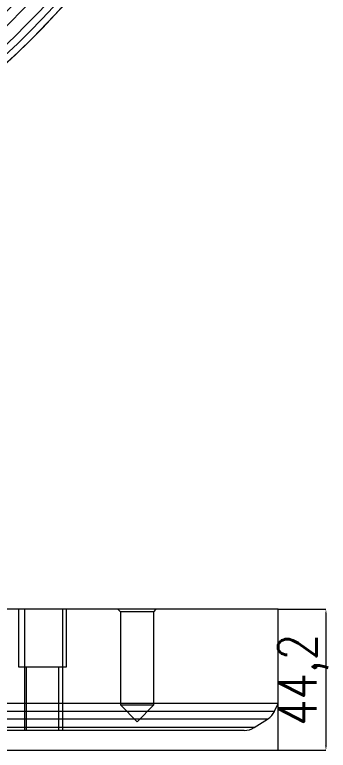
# Model space of a CAD drawing. Header units: millimetres. Extents: x 9384 to 10744, y 39991 to 40815.
# Drawn here: x 9832.7 to 9931, y 39995.3 to 40225.9 of the extents above; entities that cross this region are included whole.
import ezdxf

# ---------------------------------------------------------------- set-up
doc = ezdxf.new("R2010")
doc.units = ezdxf.units.MM
doc.linetypes.add('DASHED', pattern=[0])
for name, color, linetype, lineweight in [('DIM', 4, 'Continuous', 20), ('PS', 6, 'Continuous', 20), ('PS_W', 1, 'Continuous', 20)]:
    doc.layers.add(name, color=color, linetype=linetype, lineweight=lineweight)
doc.styles.add('TXT', font='txt.shx', dxfattribs={"width": 0.8, "bigfont": 'ctxt.shx'})
doc.dimstyles.new('零件', dxfattribs={"dimscale": 1.5, "dimtxt": 8, "dimasz": 1, "dimexe": 0, "dimexo": 0, "dimgap": 0, "dimtad": 1, "dimtxsty": 'TXT', "dimcen": 0, "dimclrd": 252, "dimclre": 252, "dimclrt": 4, "dimazin": 3, "dimtp": 0.001, "dimtm": 0.001, "dimtfac": 1, "dimtmove": 0, "dimatfit": 3, "dimlwd": 5, "dimlwe": 5})

# ---------------------------------------------------------------- blocks, each defined once
blk = doc.blocks.new('*D1109')
at = {"layer": 'Defpoints', "color": 0}
for p in [(9915.26, 40039.52), (9915.26, 39995.32), (9930.26, 39995.32)]:
    blk.add_point(p, dxfattribs=at)
at = {"layer": 'DIM', "color": 252, "lineweight": 5}
for p, q in [((9915.26, 40039.52), (9930.26, 40039.52)), ((9930.26, 40038.02), (9930.26, 39996.82)), ((9915.26, 39995.32), (9930.26, 39995.32))]:
    blk.add_line(p, q, dxfattribs=at)
at = {"layer": 'DIM', "color": 252}
for points in [[(9930.51, 40038.02), (9930.01, 40038.02), (9930.26, 40039.52)], [(9930.01, 39996.82), (9930.51, 39996.82), (9930.26, 39995.32)]]:
    blk.add_solid(points, dxfattribs=at)
at = {"layer": 'DIM', "color": 4, "lineweight": 5, "insert": (9923.12, 40017.42), "char_height": 12, "attachment_point": 5, "rotation": 90, "style": 'TXT'}
blk.add_mtext('44,2', dxfattribs=at)

msp = doc.modelspace()

# ---------------------------------------------------------------- linework, layer by layer
at = {"layer": 'DIM', "color": 252, "linetype": 'DASHED', "lineweight": 5, "ltscale": 0.819311}
msp.add_lwpolyline([(9385.264, 39995.317), (9915.264, 39995.317), (9915.264, 40039.517), (9385.264, 40039.517)], close=True, dxfattribs=at)
at = {"layer": 'DIM', "color": 252, "linetype": 'DASHED', "lineweight": 5, "ltscale": 0.2}
msp.add_circle((9650.264, 40406.788), 266, dxfattribs=at)
at = {"layer": 'PS', "color": 56, "linetype": 'Continuous', "lineweight": 5}
for p, q in [((9915.264, 40039.517), (9738.156, 40039.517)), ((9915.264, 40009.948), (9915.264, 40039.517))]:
    msp.add_line(p, q, dxfattribs=at)
at = {"layer": 'PS', "color": 31, "linetype": 'DASHED', "lineweight": 5, "ltscale": 0.819311}
for p, q in [((9833.922, 40039.517), (9833.922, 40021.517)), ((9848.922, 40021.517), (9848.922, 40039.517)), ((9833.922, 40021.517), (9848.922, 40021.517)), ((9836.322, 40021.517), (9836.322, 40001.517)), ((9846.523, 40001.517), (9846.523, 40021.517))]:
    msp.add_line(p, q, dxfattribs=at)
at = {"layer": 'PS', "color": 5, "linetype": 'DASHED', "lineweight": 5, "ltscale": 0.819311}
for p, q in [((9865.072, 40039.517), (9865.819, 40038.77)), ((9865.819, 40038.77), (9865.819, 40009.517)), ((9876.325, 40038.77), (9865.819, 40038.77)), ((9876.325, 40038.77), (9877.072, 40039.517)), ((9876.325, 40009.517), (9876.325, 40038.77)), ((9865.819, 40009.517), (9876.325, 40009.517))]:
    msp.add_line(p, q, dxfattribs=at)
at = {"layer": 'PS', "color": 183, "linetype": 'Continuous', "lineweight": 5}
for p, q in [((9915.264, 40009.948), (9738.156, 40009.948)), ((9914.185, 40007.633), (9915.264, 40009.948)), ((9907.808, 40002.456), (9911.971, 40005.109)), ((9904.584, 40001.517), (9780.351, 40001.517))]:
    msp.add_line(p, q, dxfattribs=at)
at = {"layer": 'PS', "color": 2, "linetype": 'DASHED', "lineweight": 5, "ltscale": 0.819311}
for p, q in [((9865.819, 40009.517), (9871.072, 40004.264)), ((9871.072, 40004.264), (9876.325, 40009.517))]:
    msp.add_line(p, q, dxfattribs=at)
at = {"layer": 'PS', "color": 155, "linetype": 'DASHED', "lineweight": 5, "ltscale": 0.819311}
for p, q in [((9386.344, 40007.633), (9914.185, 40007.633)), ((9911.971, 40005.109), (9388.558, 40005.109)), ((9907.808, 40002.456), (9392.721, 40002.456))]:
    msp.add_line(p, q, dxfattribs=at)
at = {"layer": 'PS', "color": 155, "linetype": 'Continuous', "lineweight": 5}
for p, q in [((9780.76, 40007.633), (9914.185, 40007.633)), ((9911.971, 40005.109), (9780.666, 40005.109)), ((9907.808, 40002.456), (9780.489, 40002.456))]:
    msp.add_line(p, q, dxfattribs=at)
at = {"layer": 'PS', "color": 155, "linetype": 'DASHED', "lineweight": 5, "ltscale": 0.819311}
for radius, start, end in [(263.921, 299.63345, 240.36655), (261.707, 299.88584, 240.11416), (257.543, 300.37383, 239.62617), (254.32, 300.76429, 239.23571)]:
    msp.add_arc((9650.264, 40406.788), radius, start, end, dxfattribs=at)
at = {"layer": 'PS', "color": 183, "linetype": 'Continuous', "lineweight": 5}
for centre, start, end in [((9908.747, 40010.169), 302.5, 335), ((9904.584, 40007.517), 270, 302.5)]:
    msp.add_arc(centre, 6, start, end, dxfattribs=at)
at = {"layer": 'PS_W', "color": 1, "linetype": 'DASHED', "lineweight": 5, "ltscale": 0.819311}
for p, q in [((9835.792, 40039.517), (9835.792, 40001.517)), ((9847.792, 40001.517), (9847.792, 40039.517))]:
    msp.add_line(p, q, dxfattribs=at)
at = {"layer": 'PS_W', "color": 2, "linetype": 'Continuous', "lineweight": 5}
msp.add_lwpolyline([(9738.327, 40155.788, 5.8708319), (9562.202, 40155.788)], format="xyb", close=True, dxfattribs=at)

# ---------------------------------------------------------------- dimensions: what is measured, and where the dimension line sits
at = {"layer": 'DIM', "lineweight": 5}
dim = msp.add_linear_dim(base=(9930.264, 39995.317), p1=(9915.264, 40039.517), p2=(9915.264, 39995.317), angle=90, dimstyle='零件', dxfattribs=at)
dim.commit()
dim.dimension.update_dxf_attribs({"geometry": '*D1109', "text_midpoint": (9923.122, 40017.417)})

doc.saveas('drawing.dxf')
